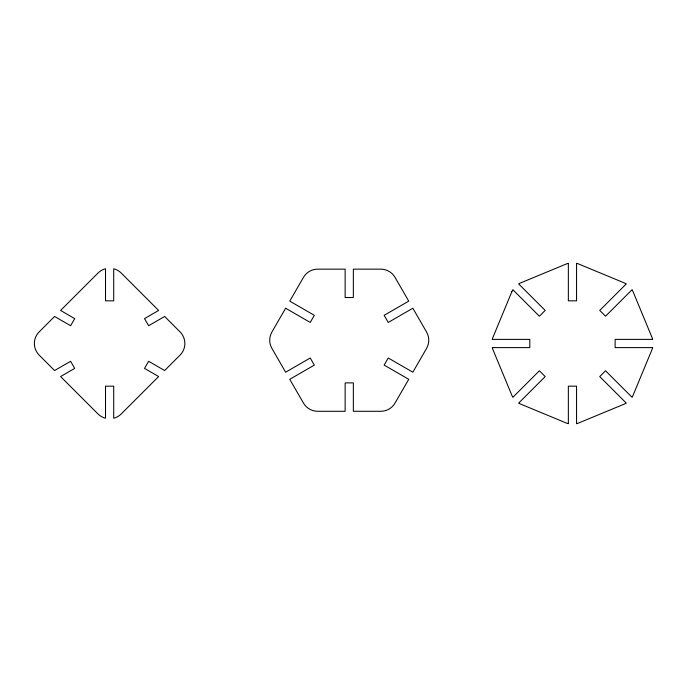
<?xml version="1.0" encoding="UTF-8"?>
<svg xmlns="http://www.w3.org/2000/svg" width="687" height="687" viewBox="0 0 687 687"><rect width="100%" height="100%" fill="white"/><g stroke="black" fill="none" stroke-linecap="round" stroke-linejoin="round"><path stroke-width="1.03" d="M511.832 291.752L493 337.223A16.411 16.411 0 0 0 492.27 339.395L529.789 339.395L529.789 347.605L492.27 347.605A16.411 16.411 0 0 0 493 349.777L511.832 395.248A16.411 16.411 0 0 0 512.854 397.301L539.381 370.774L545.186 376.579L518.659 403.106A16.411 16.411 0 0 0 520.712 404.128L566.174 422.96A16.411 16.411 0 0 0 568.355 423.69L568.355 386.171L576.565 386.171L576.565 423.69A16.411 16.411 0 0 0 578.737 422.96L624.208 404.128A16.411 16.411 0 0 0 626.261 403.106L599.734 376.579L605.539 370.774L632.066 397.301A16.411 16.411 0 0 0 633.088 395.248L651.92 349.777A16.411 16.411 0 0 0 652.65 347.605L615.131 347.605L615.131 339.395L652.65 339.395A16.411 16.411 0 0 0 651.92 337.223L633.088 291.752A16.411 16.411 0 0 0 632.066 289.699L605.539 316.226L599.734 310.421L626.261 283.894A16.411 16.411 0 0 0 624.208 282.872L578.737 264.04A16.411 16.411 0 0 0 576.565 263.31L576.565 300.829L568.355 300.829L568.355 263.31A16.411 16.411 0 0 0 566.174 264.04L520.712 282.872A16.411 16.411 0 0 0 518.659 283.894L545.186 310.421L539.381 316.226L512.854 289.699A16.411 16.411 0 0 0 511.832 291.752M74.711 318.613L70.606 325.715L54.582 316.467L39.159 331.898A16.411 16.411 0 0 0 39.159 355.102L54.582 370.533L70.606 361.285L74.711 368.387L60.593 376.545L98.009 413.96A16.411 16.411 0 0 0 105.515 418.246L105.515 386.171L113.716 386.171L113.716 418.246A16.411 16.411 0 0 0 121.221 413.96L158.637 376.545L144.519 368.387L148.624 361.285L164.648 370.533L180.071 355.102A16.411 16.411 0 0 0 180.071 331.898L164.648 316.467L148.624 325.715L144.519 318.613L158.637 310.455L121.221 273.04A16.411 16.411 0 0 0 113.716 268.754L113.716 300.829L105.515 300.829L105.515 268.754A16.411 16.411 0 0 0 98.009 273.04L60.593 310.455L74.711 318.613M285.646 308.24L271.915 332.01A16.411 16.411 0 0 0 271.915 348.421L285.646 372.199L310.232 358.004L314.337 365.106L289.751 379.31L303.474 403.08A16.411 16.411 0 0 0 317.686 411.29L345.14 411.29L345.14 382.891L353.35 382.891L353.35 411.29L380.804 411.29A16.411 16.411 0 0 0 395.016 403.08L408.739 379.31L384.145 365.106L388.249 358.004L412.844 372.199L426.567 348.421A16.411 16.411 0 0 0 426.567 332.01L412.844 308.24L388.249 322.435L384.145 315.324L408.739 301.129L395.016 277.35A16.411 16.411 0 0 0 380.804 269.149L353.35 269.149L353.35 297.54L345.14 297.54L345.14 269.149L317.686 269.149A16.411 16.411 0 0 0 303.474 277.35L289.751 301.129L314.337 315.324L310.232 322.435L285.646 308.24"/></g></svg>
